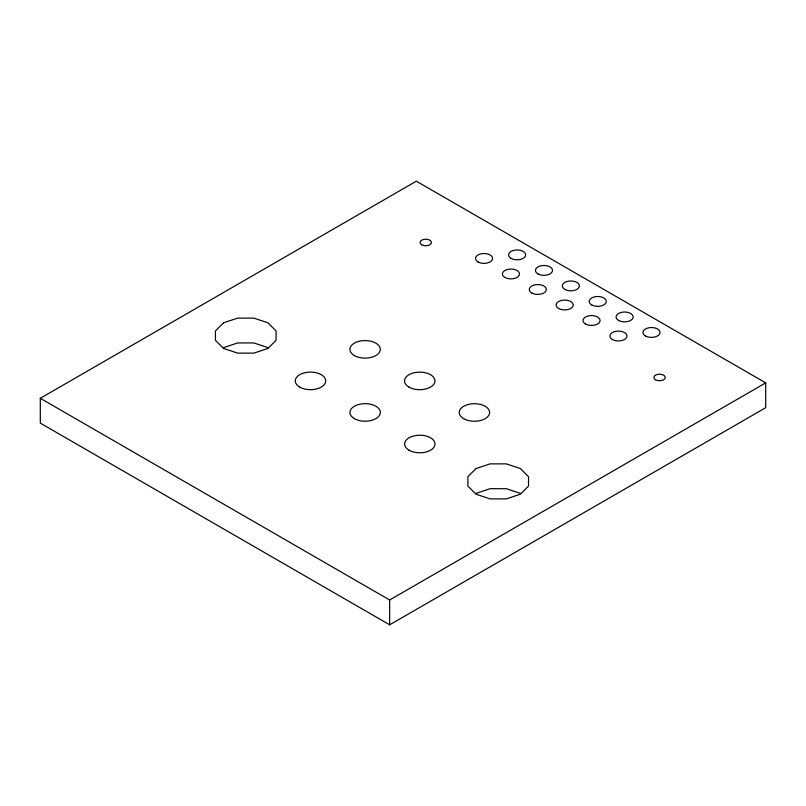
<?xml version="1.0" encoding="UTF-8"?>
<svg xmlns="http://www.w3.org/2000/svg" width="806" height="806" viewBox="0 0 806 806"><rect width="100%" height="100%" fill="white"/><g stroke="black" fill="none" stroke-linecap="round" stroke-linejoin="round"><path stroke-width="1.21" d="M40.3 398.295L416.339 181.189L765.7 382.88L765.7 407.705L389.661 624.811L40.3 423.12L40.3 398.295L389.661 599.986L765.7 382.88M223.554 347.638L237.629 342.943L253.87 342.943L267.945 347.638M476.003 493.383L490.078 488.698L506.329 488.698L520.394 493.383M389.661 599.986L389.661 624.811M223.554 322.813L215.424 330.934L215.424 340.313L223.554 348.444L237.629 353.129L253.87 353.129L267.945 348.444L276.075 340.313L276.075 330.934L267.945 322.813L253.87 318.118L237.629 318.118L223.554 322.813M476.003 468.558L467.873 476.689L467.873 486.068L476.003 494.189L490.078 498.884L506.329 498.884L520.394 494.189L528.524 486.068L528.524 476.689L520.394 468.558L506.329 463.873L490.078 463.873L476.003 468.558M409.005 387.122A15.203 8.775 0 0 0 434.444 383.182A15.203 8.775 0 0 0 415.825 372.432A15.203 8.775 0 0 0 409.005 387.122M421.719 244.802A5.702 3.295 0 0 0 431.25 243.321A5.702 3.295 0 0 0 424.268 239.291A5.702 3.295 0 0 0 421.719 244.802M511.075 258.373A8.554 4.937 0 0 0 525.381 256.157A8.554 4.937 0 0 0 514.903 250.112A8.554 4.937 0 0 0 511.075 258.373M478.018 261.94A8.554 4.937 0 0 0 492.325 259.734A8.554 4.937 0 0 0 481.847 253.678A8.554 4.937 0 0 0 478.018 261.94M354.348 355.557A15.203 8.775 0 0 0 379.777 351.628A15.203 8.775 0 0 0 361.159 340.878A15.203 8.775 0 0 0 354.348 355.557M299.741 387.092A15.203 8.775 0 0 0 325.171 383.152A15.203 8.775 0 0 0 306.552 372.402A15.203 8.775 0 0 0 299.741 387.092M463.672 418.677A15.203 8.775 0 0 0 489.101 414.747A15.203 8.775 0 0 0 470.482 403.997A15.203 8.775 0 0 0 463.672 418.677M655.52 379.777A5.702 3.295 0 0 0 665.051 378.306A5.702 3.295 0 0 0 658.069 374.276A5.702 3.295 0 0 0 655.52 379.777M409.055 450.201A15.203 8.775 0 0 0 434.494 446.272A15.203 8.775 0 0 0 415.876 435.522A15.203 8.775 0 0 0 409.055 450.201M354.398 418.646A15.203 8.775 0 0 0 379.828 414.717A15.203 8.775 0 0 0 361.209 403.967A15.203 8.775 0 0 0 354.398 418.646M612.389 339.517A8.554 4.937 0 0 0 626.695 337.301A8.554 4.937 0 0 0 616.217 331.256A8.554 4.937 0 0 0 612.389 339.517M618.565 320.435A8.554 4.937 0 0 0 632.871 318.219A8.554 4.937 0 0 0 622.403 312.174A8.554 4.937 0 0 0 618.565 320.435M585.509 324.002A8.554 4.937 0 0 0 599.815 321.785A8.554 4.937 0 0 0 589.347 315.74A8.554 4.937 0 0 0 585.509 324.002M591.695 304.92A8.554 4.937 0 0 0 606.001 302.703A8.554 4.937 0 0 0 595.523 296.658A8.554 4.937 0 0 0 591.695 304.92M645.445 335.951A8.554 4.937 0 0 0 659.751 333.734A8.554 4.937 0 0 0 649.273 327.689A8.554 4.937 0 0 0 645.445 335.951M558.639 308.486A8.554 4.937 0 0 0 572.945 306.27A8.554 4.937 0 0 0 562.467 300.225A8.554 4.937 0 0 0 558.639 308.486M564.815 289.404A8.554 4.937 0 0 0 579.121 287.188A8.554 4.937 0 0 0 568.653 281.143A8.554 4.937 0 0 0 564.815 289.404M531.769 292.971A8.554 4.937 0 0 0 546.075 290.765A8.554 4.937 0 0 0 535.597 284.709A8.554 4.937 0 0 0 531.769 292.971M537.945 273.889A8.554 4.937 0 0 0 552.251 271.672A8.554 4.937 0 0 0 541.783 265.627A8.554 4.937 0 0 0 537.945 273.889M504.888 277.455A8.554 4.937 0 0 0 519.195 275.249A8.554 4.937 0 0 0 508.727 269.194A8.554 4.937 0 0 0 504.888 277.455"/></g></svg>
